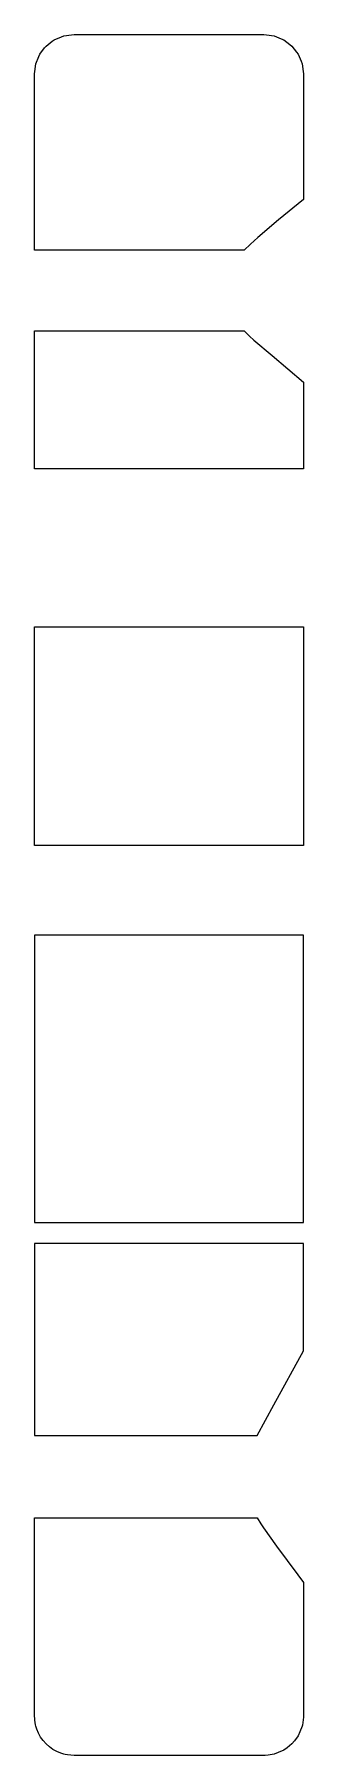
# Model space of a CAD drawing. Header units: metres. Extents: x 2.4 to 16, y -16 to 71.
import ezdxf

# ---------------------------------------------------------------- set-up
doc = ezdxf.new("R2010")
doc.units = ezdxf.units.M

msp = doc.modelspace()

# ---------------------------------------------------------------- linework, layer by layer
for p, q in [((2.986, 70.414), (3.302, 70.657)), ((3.302, 70.657), (3.4, 70.732)), ((3.4, 70.732), (3.768, 70.884)), ((3.768, 70.884), (3.882, 70.932)), ((3.882, 70.932), (4.277, 70.984)), ((4.277, 70.984), (4.4, 71)), ((4.4, 71), (5.422, 71)), ((5.422, 71), (13.881, 71)), ((13.881, 71), (14, 71)), ((14, 71), (14.133, 70.983)), ((14.133, 70.983), (14.518, 70.932)), ((14.518, 70.932), (14.876, 70.783)), ((14.876, 70.783), (15, 70.732)), ((15, 70.732), (15.308, 70.496)), ((15.308, 70.496), (15.414, 70.414)), ((2.468, 69.518), (2.62, 69.885)), ((2.62, 69.885), (2.668, 70)), ((2.668, 70), (2.91, 70.316)), ((2.91, 70.316), (2.986, 70.414)), ((15.414, 70.414), (15.651, 70.106)), ((15.651, 70.106), (15.732, 70)), ((15.732, 70), (15.881, 69.641)), ((15.881, 69.641), (15.932, 69.518)), ((2.4, 69), (2.416, 69.123)), ((2.4, 60.321), (2.4, 69)), ((2.416, 69.123), (2.468, 69.518)), ((15.932, 69.518), (15.983, 69.133)), ((15.983, 69.133), (16, 69)), ((16, 69), (16, 65.419)), ((16, 65.419), (16, 64.99)), ((16, 64.99), (16, 63.97)), ((16, 63.97), (16, 62.659)), ((16, 63.97), (16, 63.97)), ((16, 62.659), (14.739, 61.63)), ((14.739, 61.63), (13.692, 60.737)), ((2.4, 60.089), (2.4, 60.321)), ((9.573, 60.089), (2.4, 60.089)), ((13, 60.089), (9.573, 60.089)), ((13.319, 60.405), (13, 60.089)), ((13.692, 60.737), (13.319, 60.405)), ((2.4, 55.807), (2.4, 56.015)), ((2.4, 56.015), (5.827, 56.015)), ((2.4, 49.416), (2.4, 55.807)), ((5.827, 56.015), (13, 56.015)), ((13, 56.015), (13.271, 55.746)), ((13.271, 55.746), (13.484, 55.547)), ((13.484, 55.547), (14.409, 54.766)), ((14.409, 54.766), (16, 53.424)), ((16, 53.424), (16, 50.184)), ((16, 50.184), (16, 49.894)), ((16, 50.184), (16, 50.184)), ((16, 49.894), (16, 49.047)), ((2.4, 49.316), (2.4, 49.416)), ((2.4, 49.047), (2.4, 49.316)), ((3.455, 49.047), (2.4, 49.047)), ((16, 49.047), (3.455, 49.047)), ((2.4, 40.76), (2.4, 41.058)), ((2.4, 41.058), (14.945, 41.058)), ((14.945, 41.058), (16, 41.058)), ((16, 41.058), (16, 40.387)), ((2.4, 40.387), (2.4, 40.76)), ((2.4, 36.633), (2.4, 40.387)), ((16, 40.387), (16, 34.13)), ((16, 40.387), (16, 40.387)), ((2.4, 34.13), (2.4, 36.633)), ((2.4, 32.25), (2.4, 34.13)), ((16, 34.13), (16, 29.994)), ((2.4, 29.994), (2.4, 32.25)), ((8.895, 29.994), (2.4, 29.994)), ((16, 29.994), (8.895, 29.994)), ((9.505, 25.47), (2.4, 25.47)), ((2.4, 25.47), (2.4, 23.632)), ((16, 25.47), (9.505, 25.47)), ((16, 21.334), (16, 25.47)), ((2.4, 23.632), (2.4, 21.334)), ((2.4, 21.334), (2.4, 19.659)), ((16, 18.542), (16, 21.334)), ((2.4, 19.659), (2.4, 18.542)), ((2.4, 18.542), (2.4, 15.087)), ((16, 10.942), (16, 18.542)), ((2.4, 15.087), (2.4, 10.942)), ((2.4, 10.942), (14.335, 10.942)), ((14.335, 10.942), (16, 10.942)), ((16, 10.942), (16, 10.942)), ((4.065, 9.881), (2.4, 9.881)), ((2.4, 9.881), (2.4, 6.461)), ((16, 9.881), (4.065, 9.881)), ((16, 9.612), (16, 9.881)), ((16, 4.466), (16, 9.612)), ((2.4, 6.461), (2.4, 2.576)), ((14.503, 1.728), (16, 4.466)), ((16, 4.466), (16, 4.466)), ((2.4, 2.576), (2.4, 0.178)), ((13.656, 0.178), (14.503, 1.728)), ((2.4, 0.178), (11.329, 0.178)), ((11.329, 0.178), (13.656, 0.178)), ((2.4, -4.424), (2.4, -3.985)), ((2.4, -3.985), (6.146, -3.985)), ((6.146, -3.985), (13.656, -3.985)), ((13.656, -3.985), (13.847, -4.294)), ((13.847, -4.294), (13.981, -4.495)), ((2.4, -13.962), (2.4, -4.424)), ((13.981, -4.495), (14.639, -5.408)), ((14.639, -5.408), (15.706, -6.872)), ((15.706, -6.872), (16, -7.253)), ((16, -7.253), (16, -7.388)), ((16, -7.388), (16, -8.183)), ((16, -7.388), (16, -7.388)), ((16, -8.183), (16, -14)), ((2.4, -14), (2.4, -13.962)), ((2.402, -14.033), (2.4, -14)), ((2.414, -14.108), (2.402, -14.033)), ((2.428, -14.216), (2.414, -14.108)), ((2.451, -14.445), (2.428, -14.216)), ((2.468, -14.518), (2.451, -14.445)), ((2.517, -14.662), (2.468, -14.518)), ((2.601, -14.863), (2.517, -14.662)), ((15.932, -14.518), (15.812, -14.807)), ((15.944, -14.455), (15.932, -14.518)), ((15.997, -14.053), (15.944, -14.455)), ((16, -14), (15.997, -14.053)), ((2.668, -15), (2.601, -14.863)), ((2.709, -15.066), (2.668, -15)), ((2.842, -15.239), (2.709, -15.066)), ((2.986, -15.414), (2.842, -15.239)), ((3.164, -15.56), (2.986, -15.414)), ((3.337, -15.693), (3.164, -15.56)), ((15.166, -15.605), (15, -15.732)), ((15.414, -15.414), (15.166, -15.605)), ((15.541, -15.249), (15.414, -15.414)), ((15.732, -15), (15.541, -15.249)), ((15.812, -14.807), (15.732, -15)), ((3.4, -15.732), (3.337, -15.693)), ((3.538, -15.8), (3.4, -15.732)), ((3.739, -15.883), (3.538, -15.8)), ((3.882, -15.932), (3.739, -15.883)), ((3.957, -15.949), (3.882, -15.932)), ((4.069, -15.968), (3.957, -15.949)), ((4.4, -16), (4.069, -15.968)), ((6.32, -16), (4.4, -16)), ((14, -16), (6.32, -16)), ((14.067, -15.994), (14, -16)), ((14.207, -15.973), (14.067, -15.994)), ((14.518, -15.932), (14.207, -15.973)), ((14.71, -15.852), (14.518, -15.932)), ((15, -15.732), (14.71, -15.852))]:
    msp.add_line(p, q)

doc.saveas('drawing.dxf')
